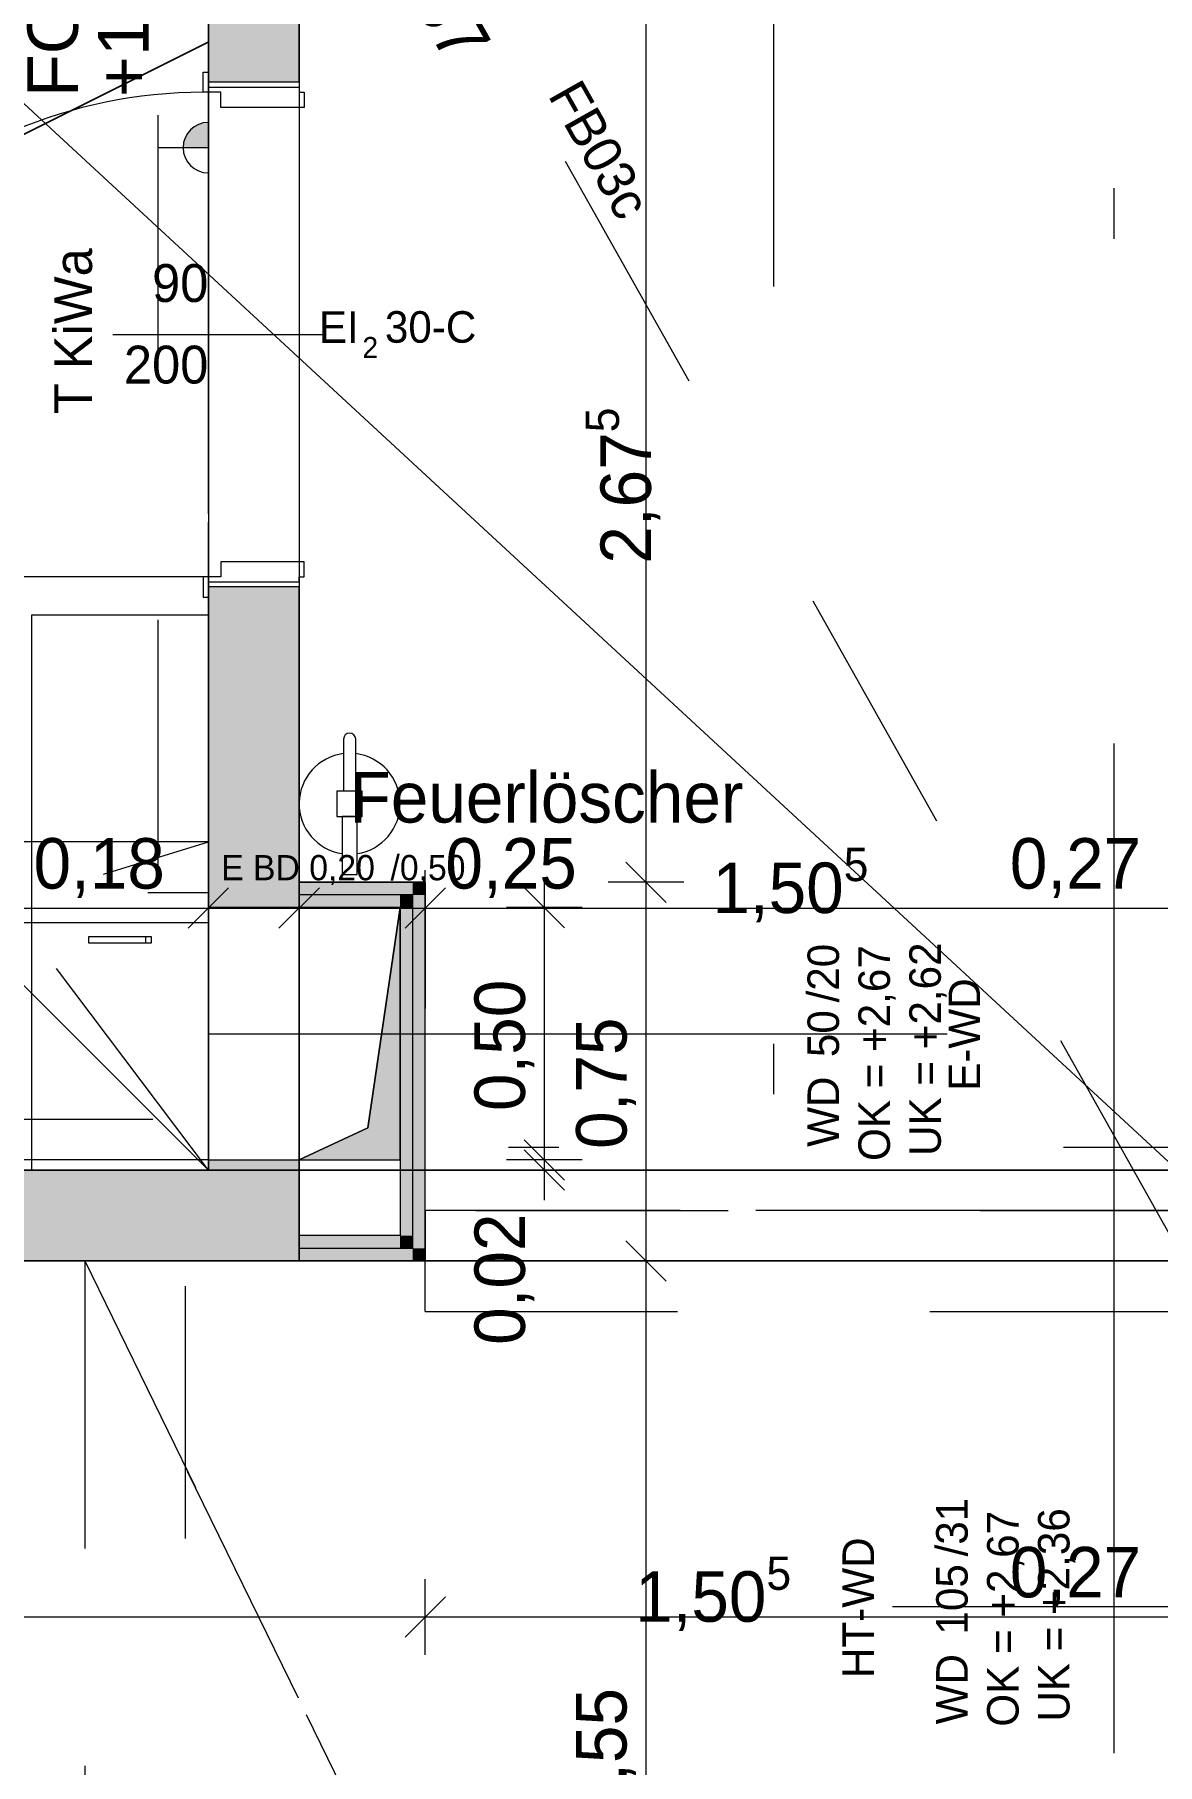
# Model space of a CAD drawing. Header units: metres. Extents: x -3.9 to 83, y -38 to 6.2.
# Drawn here: x 12.861 to 15.086, y -7.222 to -3.796 of the extents above; entities that cross this region are included whole.
import ezdxf

# ---------------------------------------------------------------- set-up
doc = ezdxf.new("R2010")
doc.units = ezdxf.units.M
doc.header["$MEASUREMENT"] = 0
for name, pattern in [('Achse', [0.004, 0.002, -0.001, 0, -0.001]), ('Schnittlinie', [0.006, 0.003, -0.0015, 0, -0.0015]), ('Untersicht', [0.001, 0.0005, -0.0005])]:
    doc.linetypes.add(name, pattern=pattern)
for name, color, linetype in [('0._EG PP_2_000 Achsraster', 7, 'Continuous'), ('0._EG PP_2_120 Wand Innen tragend', 7, 'Continuous'), ('0._EG PP_2_130 Wand Innen', 7, 'Continuous'), ('0._EG PP_2_170 Schachtwände', 7, 'Continuous'), ('0._EG PP_2_210 Decke', 7, 'Continuous'), ('0._EG PP_2_220 Bodenaufbau', 7, 'Continuous'), ('0._EG PP_2_230 Decke abgehaengt', 7, 'Continuous'), ('0._EG PP_2_240 Unterdämmung', 7, 'Continuous'), ('0._EG PP_2_270 Deckendurchbruchsymbol', 7, 'Continuous'), ('0._EG PP_2_520 Fixeinbauten', 7, 'Continuous'), ('0._EG PP_2_851 Marker Schnitt', 7, 'Continuous'), ('0._EG PP_2_915 Allgemein Beschriftung.x', 7, 'Continuous'), ('0._EG PP_2_950 Polierplan Bemaßung', 7, 'Continuous')]:
    doc.layers.add(name, color=color, linetype=linetype)
doc.styles.add('ERSTELLTER_STIL_1', font='arial.ttf')
doc.styles.add('ERSTELLTER_STIL_2', font='')
doc.styles.get('ERSTELLTER_STIL_2').set_extended_font_data('Eurostile')

msp = doc.modelspace()

# ---------------------------------------------------------------- hatches: boundary and pattern name
at = {"layer": '0._EG PP_2_120 Wand Innen tragend', "linetype": 'Continuous', "lineweight": 13, "true_color": 0x3f7f02}
for points in [[(13.205, -3.11), (13.205, -3.89), (13.385, -3.89), (13.385, -3.11)], [(13.385, -4.89), (13.205, -4.89), (13.205, -5.525), (13.385, -5.525)], [(13.205, -6.045), (13.385, -6.045), (13.385, -6.025), (13.205, -6.025)], [(11.085, -6.045), (11.085, -6.225), (13.205, -6.225), (13.205, -6.045), (12.08, -6.045), (12.08, -6.125), (11.48, -6.125), (11.48, -6.045)], [(13.205, -6.045), (13.385, -6.225), (13.385, -6.045)], [(13.205, -6.225), (13.385, -6.225), (13.205, -6.045)]]:
    msp.add_hatch(color=76, dxfattribs=at).paths.add_polyline_path(points)
at = {"layer": '0._EG PP_2_170 Schachtwände', "linetype": 'Continuous', "lineweight": 13, "true_color": 0xfb02fe}
for points in [[(13.385, -5.475), (13.385, -5.5), (13.61, -5.5), (13.61, -5.475)], [(13.61, -5.5), (13.635, -5.5), (13.635, -5.475)], [(13.61, -5.475), (13.61, -5.5), (13.635, -5.475)], [(13.585, -5.5), (13.385, -5.5), (13.385, -5.525), (13.585, -5.525)], [(13.585, -5.525), (13.61, -5.525), (13.61, -5.5)], [(13.585, -5.525), (13.61, -5.5), (13.585, -5.5)], [(13.61, -5.5), (13.61, -6.2), (13.635, -6.2), (13.635, -5.5)], [(13.585, -5.525), (13.585, -6.175), (13.61, -6.175), (13.61, -5.525)], [(13.585, -6.175), (13.385, -6.175), (13.385, -6.2), (13.585, -6.2)], [(13.61, -6.2), (13.385, -6.2), (13.385, -6.225), (13.61, -6.225)], [(13.585, -6.2), (13.61, -6.2), (13.585, -6.175)], [(13.585, -6.175), (13.61, -6.2), (13.61, -6.175)], [(13.61, -6.225), (13.635, -6.225), (13.61, -6.2)], [(13.61, -6.2), (13.635, -6.225), (13.635, -6.2)]]:
    msp.add_hatch(color=6, dxfattribs=at).paths.add_polyline_path(points)
at = {"layer": '0._EG PP_2_270 Deckendurchbruchsymbol', "linetype": 'Continuous', "lineweight": 0}
msp.add_hatch(color=8, dxfattribs=at).paths.add_polyline_path([(13.385, -6.025), (13.585, -6.025), (13.585, -5.525), (13.5211, -5.9611)])
at = {"layer": '0._EG PP_2_950 Polierplan Bemaßung', "linetype": 'Continuous', "lineweight": 0, "true_color": 0x000000}
msp.add_hatch(color=18, dxfattribs=at).paths.add_polyline_path([(13.205, -4.0198), (13.205, -3.9698), (13.1859, -3.9736), (13.1696, -3.9844), (13.1588, -4.0007), (13.155, -4.0198)])

# ---------------------------------------------------------------- linework, layer by layer
at = {"layer": '0._EG PP_2_000 Achsraster', "color": 5, "linetype": 'Achse', "lineweight": 0, "ltscale": 1000}
for p, q in [((15, 3), (15, -36)), ((-1.5, -6), (21, -6))]:
    msp.add_line(p, q, dxfattribs=at)
at = {"layer": '0._EG PP_2_120 Wand Innen tragend', "color": 8, "linetype": 'Continuous', "lineweight": 13, "ltscale": 1000}
for p, q in [((13.195, -3.91), (13.195, -3.87)), ((13.195, -3.87), (13.205, -3.87)), ((13.205, -3.87), (13.205, -3.9)), ((13.205, -3.89), (13.205, -4.89)), ((13.205, -3.9), (13.385, -3.9)), ((13.385, -3.89), (13.385, -4.89)), ((13.385, -3.9), (13.385, -3.91)), ((13.23, -3.91), (13.195, -3.91)), ((13.23, -3.94), (13.23, -3.91)), ((13.395, -3.94), (13.23, -3.94)), ((13.385, -3.91), (13.395, -3.91)), ((13.395, -3.91), (13.395, -3.94)), ((13.395, -4.84), (13.23, -4.84)), ((13.23, -4.84), (13.23, -4.87)), ((13.395, -4.87), (13.395, -4.84)), ((13.23, -4.87), (13.195, -4.87)), ((13.195, -4.87), (13.195, -4.91)), ((13.205, -4.91), (13.205, -4.88)), ((13.205, -4.88), (13.385, -4.88)), ((13.385, -4.88), (13.385, -4.87)), ((13.385, -4.87), (13.395, -4.87)), ((13.195, -4.91), (13.205, -4.91))]:
    msp.add_line(p, q, dxfattribs=at)
at = {"layer": '0._EG PP_2_120 Wand Innen tragend', "color": 7, "linetype": 'Continuous', "lineweight": 18, "ltscale": 1000}
for p, q in [((13.385, -3.89), (13.205, -3.89)), ((13.385, -3.89), (13.205, -3.89)), ((13.385, -3.89), (13.205, -3.89)), ((13.385, -4.89), (13.205, -4.89)), ((13.385, -4.89), (13.205, -4.89)), ((13.385, -4.89), (13.205, -4.89))]:
    msp.add_line(p, q, dxfattribs=at)
at = {"layer": '0._EG PP_2_120 Wand Innen tragend', "color": 7, "linetype": 'Continuous', "lineweight": 13, "ltscale": 1000}
for p, q in [((13.0159, -4.39), (13.435, -4.39)), ((13.195, -4.87), (12.235, -4.87))]:
    msp.add_line(p, q, dxfattribs=at)
at = {"layer": '0._EG PP_2_120 Wand Innen tragend', "color": 7, "linetype": 'Continuous', "lineweight": 18, "ltscale": 1000, "flags": 128}
for points in [[(13.205, -3.11), (13.205, -3.89)], [(13.385, -3.89), (13.385, -3.11)], [(13.205, -4.89), (13.205, -5.525)], [(13.385, -5.525), (13.385, -4.89)], [(13.385, -5.525), (13.205, -5.525)], [(13.205, -6.025), (13.205, -6.045)], [(13.205, -6.025), (13.385, -6.025)], [(13.385, -6.045), (13.385, -6.025)], [(13.205, -6.045), (12.08, -6.045)], [(13.385, -6.225), (13.385, -6.045)], [(10.905, -6.225), (13.385, -6.225)]]:
    msp.add_lwpolyline(points, dxfattribs=at)
at = {"layer": '0._EG PP_2_120 Wand Innen tragend', "color": 16, "linetype": 'Continuous', "lineweight": 13, "ltscale": 1000, "true_color": 0x7e0000, "flags": 128}
for points in [[(13.205, -5.525), (13.205, -6.025)], [(13.385, -6.025), (13.385, -5.525)]]:
    msp.add_lwpolyline(points, dxfattribs=at)
at = {"layer": '0._EG PP_2_120 Wand Innen tragend', "color": 7, "linetype": 'Continuous', "lineweight": 13, "ltscale": 1000}
msp.add_arc((13.195, -4.87), 0.96, 90, 180, dxfattribs=at)
at = {"layer": '0._EG PP_2_130 Wand Innen', "color": 8, "linetype": 'Untersicht', "lineweight": 13, "ltscale": 1000, "flags": 128}
for points in [[(13.205, -5.395), (11.085, -5.395)], [(13.205, -5.395), (13.205, -5.4075)], [(13.205, -5.4075), (13.205, -5.4575)], [(13.205, -5.4575), (13.205, -5.495)], [(11.085, -5.495), (13.205, -5.495)]]:
    msp.add_lwpolyline(points, dxfattribs=at)
at = {"layer": '0._EG PP_2_170 Schachtwände', "color": 7, "linetype": 'Continuous', "lineweight": 18, "ltscale": 1000}
for p, q in [((13.585, -5.5), (13.385, -5.5)), ((13.61, -5.5), (13.585, -5.5)), ((13.61, -5.525), (13.61, -5.5)), ((13.61, -6.175), (13.61, -5.525)), ((13.385, -6.2), (13.585, -6.2)), ((13.585, -6.2), (13.61, -6.2)), ((13.61, -6.2), (13.61, -6.175))]:
    msp.add_line(p, q, dxfattribs=at)
at = {"layer": '0._EG PP_2_170 Schachtwände', "color": 7, "linetype": 'Continuous', "lineweight": 18, "ltscale": 1000, "flags": 128}
for points in [[(13.635, -5.475), (13.385, -5.475)], [(13.385, -5.475), (13.385, -5.5)], [(13.635, -5.475), (13.635, -5.5)], [(13.385, -5.5), (13.385, -5.525)], [(13.635, -6.225), (13.635, -5.5)], [(13.385, -5.525), (13.585, -5.525)], [(13.585, -5.525), (13.585, -6.175)], [(13.585, -6.175), (13.385, -6.175)], [(13.385, -6.2), (13.385, -6.175)], [(13.385, -6.225), (13.385, -6.2)], [(13.385, -6.225), (13.61, -6.225)], [(13.635, -6.225), (13.61, -6.225)]]:
    msp.add_lwpolyline(points, dxfattribs=at)
at = {"layer": '0._EG PP_2_210 Decke', "color": 7, "linetype": 'Continuous', "lineweight": 13, "ltscale": 1000, "true_color": 0xf4f4f4, "flags": 128}
msp.add_lwpolyline([(12.76, -0.13), (8.925, -0.13), (8.925, -4.045), (10.905, -4.045), (10.905, -6.045), (15.32, -6.045), (15.32, -3.11)], dxfattribs=at)
for points in [[(0.1444, -3.915), (0.1845, -14.87), (15.32, -14.87), (15.32, -6.225), (10.905, -6.225), (10.905, -6.065), (8.925, -6.065), (8.925, -4.045), (8.745, -4.045), (8.745, -3.915), (5.625, -3.915), (0.8144, -3.915)], [(10.905, -6.225), (15.32, -6.225), (15.32, -6.045), (11.085, -6.045), (10.905, -6.0452)]]:
    msp.add_lwpolyline(points, close=True, dxfattribs=at)
at = {"layer": '0._EG PP_2_220 Bodenaufbau', "color": 7, "linetype": 'Continuous', "lineweight": 13, "ltscale": 1000, "true_color": 0xf4f4f4, "flags": 128}
for points in [[(8.925, -0.31), (12.78, -0.31), (12.78, -3.02), (12.615, -3.02), (12.615, -3.4), (13.205, -3.4), (13.205, -6.045), (11.085, -6.045), (11.085, -3.865), (8.925, -3.865)], [(6.835, -8.775), (8.54, -8.775), (8.54, -7.555), (8.34, -7.555), (8.34, -7.435), (12.805, -7.435), (12.805, -8.775), (13.56, -8.775), (13.56, -14.755), (15.14, -14.755), (15.14, -3.11), (13.385, -3.11), (13.385, -6.225), (10.905, -6.225), (10.905, -6.045), (8.975, -6.045), (8.975, -6.225), (6.835, -6.225)]]:
    msp.add_lwpolyline(points, close=True, dxfattribs=at)
at = {"layer": '0._EG PP_2_220 Bodenaufbau', "color": 8, "linetype": 'Continuous', "lineweight": 0, "ltscale": 1000, "flags": 128}
for points in [[(13.205, -3.4), (13.205, -3.8107)], [(13.205, -3.81), (11.715, -4.555)], [(11.7155, -4.5555), (13.205, -3.8107)], [(13.205, -3.8107), (11.7155, -4.5555)], [(13.205, -3.81), (13.205, -3.8107)], [(13.205, -3.8107), (13.205, -6.045)], [(13.205, -6.045), (11.7155, -4.5555)], [(11.7155, -4.5555), (13.205, -6.045)], [(13.205, -6.045), (11.085, -6.045)]]:
    msp.add_lwpolyline(points, dxfattribs=at)
at = {"layer": '0._EG PP_2_230 Decke abgehaengt', "color": 8, "linetype": 'Untersicht', "lineweight": 13, "ltscale": 1000}
for p, q in [((11.085, -6.045), (13.205, -5.395)), ((12.96, -6.225), (15.14, -10.685))]:
    msp.add_line(p, q, dxfattribs=at)
at = {"layer": '0._EG PP_2_230 Decke abgehaengt', "color": 8, "linetype": 'Untersicht', "lineweight": 13, "ltscale": 1000, "flags": 128}
for points in [[(13.385, -5.475), (13.635, -5.475), (13.635, -6.125), (15.14, -6.125), (15.14, -3.11), (13.385, -3.11)], [(13.205, -5.395), (11.085, -5.395), (11.085, -6.045), (13.205, -6.045)], [(12.96, -8.775), (13.81, -8.775), (13.81, -10.685), (15.14, -10.685), (15.14, -6.125), (13.635, -6.125), (13.635, -6.225), (12.96, -6.225)]]:
    msp.add_lwpolyline(points, close=True, dxfattribs=at)
for points in [[(15.14, -6.125), (13.635, -6.125)], [(13.635, -6.15), (13.635, -6.125)], [(13.635, -6.175), (13.635, -6.15)], [(13.635, -6.225), (13.635, -6.175)], [(12.96, -6.225), (12.96, -8.775)], [(12.985, -6.225), (12.96, -6.225)], [(13.01, -6.225), (12.985, -6.225)], [(13.06, -6.225), (13.01, -6.225)], [(13.16, -6.225), (13.06, -6.225)], [(13.16, -8.775), (13.16, -6.225)], [(13.635, -6.325), (13.635, -6.225)], [(13.635, -6.325), (15.14, -6.325)]]:
    msp.add_lwpolyline(points, dxfattribs=at)
at = {"layer": '0._EG PP_2_240 Unterdämmung', "color": 30, "linetype": 'Untersicht', "lineweight": 13, "ltscale": 1000, "true_color": 0xff6400, "flags": 128}
msp.add_lwpolyline([(0.3126, -0.71), (0.3237, -3.735), (8.925, -3.735), (8.925, -3.865), (11.085, -3.865), (11.085, -6.045), (13.205, -6.045), (13.205, -3.11), (12.78, -3.11), (12.78, -0.31), (6.2, -0.31), (6.2, -0.71)], close=True, dxfattribs=at)
msp.add_lwpolyline([(8.925, -3.865), (11.085, -3.865), (11.085, -6.045), (11.48, -6.045), (11.48, -5.925), (12.08, -5.925), (12.08, -6.045), (13.105, -6.045), (13.205, -6.045), (13.205, -3.4), (13.105, -3.4), (13.105, -3.5), (13.105, -5.945), (12.18, -5.945), (12.18, -5.825), (11.38, -5.825), (11.38, -5.945), (11.185, -5.945), (11.185, -3.765), (9.025, -3.765), (9.025, -0.41), (10.09, -0.41)], dxfattribs=at)
at = {"layer": '0._EG PP_2_270 Deckendurchbruchsymbol', "color": 7, "linetype": 'Continuous', "lineweight": 13, "ltscale": 1000, "flags": 128}
for points in [[(13.5211, -5.9611), (13.585, -5.525), (13.385, -5.525), (13.385, -6.025)], [(13.385, -6.025), (13.585, -6.025), (13.585, -5.525), (13.5211, -5.9611)]]:
    msp.add_lwpolyline(points, close=True, dxfattribs=at)
at = {"layer": '0._EG PP_2_520 Fixeinbauten', "color": 7, "linetype": 'Continuous', "lineweight": 13, "ltscale": 1000}
for p, q in [((13.473, -5.1914), (13.473, -5.2944)), ((13.497, -5.2944), (13.497, -5.1914)), ((13.51, -5.2944), (13.46, -5.2944)), ((13.46, -5.2944), (13.46, -5.3444)), ((13.51, -5.3444), (13.51, -5.2944)), ((13.46, -5.3444), (13.51, -5.3444)), ((13.5, -5.3444), (13.47, -5.3444)), ((13.47, -5.3444), (13.47, -5.4594)), ((13.5, -5.4594), (13.5, -5.3444)), ((13.47, -5.4594), (13.5, -5.4594))]:
    msp.add_line(p, q, dxfattribs=at)
at = {"layer": '0._EG PP_2_520 Fixeinbauten', "color": 8, "linetype": 'Continuous', "lineweight": 13, "ltscale": 1000, "true_color": 0x7e7f7f}
for p, q in [((13.0925, -5.583), (12.9675, -5.583)), ((12.9675, -5.583), (12.9675, -5.595)), ((13.0925, -5.583), (13.0803, -5.583)), ((13.0803, -5.583), (13.0803, -5.595)), ((13.0925, -5.595), (13.0925, -5.583)), ((13.0925, -5.595), (13.0925, -5.583)), ((12.9675, -5.595), (13.0925, -5.595)), ((13.0803, -5.595), (13.0925, -5.595))]:
    msp.add_line(p, q, dxfattribs=at)
at = {"layer": '0._EG PP_2_520 Fixeinbauten', "color": 8, "linetype": 'Continuous', "lineweight": 13, "ltscale": 1000, "flags": 128}
msp.add_lwpolyline([(12.855, -6.045), (12.855, -4.945), (13.205, -4.945), (13.205, -6.045)], close=True, dxfattribs=at)
at = {"layer": '0._EG PP_2_520 Fixeinbauten', "color": 8, "linetype": 'Continuous', "lineweight": 0, "ltscale": 1000, "flags": 128}
for points in [[(13.205, -6.025), (13.205, -5.555), (11.105, -5.555), (11.105, -6.025)], [(11.105, -6.025), (11.105, -6.045), (13.205, -6.045)], [(13.205, -6.045), (13.205, -6.025)]]:
    msp.add_lwpolyline(points, dxfattribs=at)
at = {"layer": '0._EG PP_2_520 Fixeinbauten', "color": 7, "linetype": 'Continuous', "lineweight": 18, "ltscale": 1000, "flags": 128}
msp.add_lwpolyline([(13.205, -6.025), (11.105, -6.025)], dxfattribs=at)
at = {"layer": '0._EG PP_2_520 Fixeinbauten', "color": 7, "linetype": 'Continuous', "lineweight": 13, "ltscale": 1000}
for centre, radius, start, end in [((13.485, -5.1914), 0.012, 0, 180), ((13.485, -5.3194), 0.1, 96.8921, 261.3731), ((13.485, -5.3194), 0.1, 278.6269, 83.1079)]:
    msp.add_arc(centre, radius, start, end, dxfattribs=at)
at = {"layer": '0._EG PP_2_851 Marker Schnitt', "color": 7, "linetype": 'Schnittlinie', "lineweight": 13, "ltscale": 1000}
msp.add_line((14.325, 4.805), (14.325, -35.645), dxfattribs=at)
at = {"layer": '0._EG PP_2_950 Polierplan Bemaßung', "color": 76, "linetype": 'Continuous', "lineweight": 13, "ltscale": 1000, "true_color": 0x3f7f02}
for p, q in [((8.725, -0.13), (15.32, -6.225)), ((13.8711, -5.525), (13.8711, -5.465)), ((13.9111, -5.565), (13.8311, -5.485)), ((13.9461, -5.525), (13.7961, -5.525)), ((13.8711, -6.025), (13.8711, -5.525)), ((13.8311, -5.985), (13.9111, -6.065)), ((13.9461, -6.025), (13.7961, -6.025)), ((13.9111, -6.085), (13.8311, -6.005)), ((13.8711, -6.045), (13.8711, -6.025)), ((13.9461, -6.045), (13.7961, -6.045)), ((13.8711, -6.105), (13.8711, -6.045))]:
    msp.add_line(p, q, dxfattribs=at)
at = {"layer": '0._EG PP_2_950 Polierplan Bemaßung', "color": 6, "linetype": 'Continuous', "lineweight": 13, "ltscale": 1000, "true_color": 0xfb02fe}
for p, q in [((14.0725, -5.475), (14.0725, -2.8)), ((14.0325, -5.435), (14.1125, -5.515)), ((13.205, -5.6011), (13.205, -5.4511)), ((13.385, -5.6011), (13.385, -5.4511)), ((13.635, -5.6011), (13.635, -5.4511)), ((14.1475, -5.475), (13.9975, -5.475)), ((14.0725, -6.225), (14.0725, -5.475)), ((13.245, -5.4861), (13.165, -5.5661)), ((13.425, -5.4861), (13.345, -5.5661)), ((13.675, -5.4861), (13.595, -5.5661)), ((11.105, -5.5261), (13.205, -5.5261)), ((13.205, -5.5261), (13.385, -5.5261)), ((13.385, -5.5261), (13.635, -5.5261)), ((13.635, -5.5261), (15.14, -5.5261)), ((14.0325, -6.185), (14.1125, -6.265)), ((14.1475, -6.225), (13.9975, -6.225)), ((14.0725, -8.775), (14.0725, -6.225)), ((13.635, -7.0052), (13.635, -6.8552)), ((13.675, -6.8902), (13.595, -6.9702)), ((6.835, -6.9302), (13.635, -6.9302)), ((13.635, -6.9302), (15.14, -6.9302))]:
    msp.add_line(p, q, dxfattribs=at)
at = {"layer": '0._EG PP_2_950 Polierplan Bemaßung', "color": 30, "linetype": 'Untersicht', "lineweight": 13, "ltscale": 1000, "true_color": 0xff6400}
for p, q in [((15.14, -6.225), (13.385, -3.11)), ((13.205, -6.045), (12.0251, -4.4785))]:
    msp.add_line(p, q, dxfattribs=at)
at = {"layer": '0._EG PP_2_950 Polierplan Bemaßung', "color": 7, "linetype": 'Continuous', "lineweight": 13, "ltscale": 1000}
for p, q in [((13.205, -4.1198), (13.205, -3.9198)), ((13.205, -4.0198), (13.105, -4.0198)), ((13.205, -5.775), (14.6695, -5.775)), ((15.41, -6.91), (14.5608, -6.91))]:
    msp.add_line(p, q, dxfattribs=at)
at = {"layer": '0._EG PP_2_950 Polierplan Bemaßung', "color": 8, "linetype": 'Untersicht', "lineweight": 13, "ltscale": 1000}
for p, q in [((11.085, -6.045), (13.205, -5.395)), ((15.14, -10.685), (12.96, -6.225))]:
    msp.add_line(p, q, dxfattribs=at)
at = {"layer": '0._EG PP_2_950 Polierplan Bemaßung', "color": 7, "linetype": 'Continuous', "lineweight": 13, "ltscale": 1000}
msp.add_arc((13.205, -4.0198), 0.05, 90, 270, dxfattribs=at)

# ---------------------------------------------------------------- texts
at = {"layer": '0._EG PP_2_120 Wand Innen tragend', "color": 7, "linetype": 'Continuous', "lineweight": 13, "insert": (12.9755, -4.2189), "char_height": 0.075, "attachment_point": 9, "rotation": 90, "style": 'ERSTELLTER_STIL_2'}
msp.add_mtext('\\A1;{\\pqr;\\pt0;\\fEurostile|b0|i0|c0|p0;\\W1.000000;T KiWa}', dxfattribs=at)
at = {"layer": '0._EG PP_2_120 Wand Innen tragend', "color": 7, "linetype": 'Continuous', "lineweight": 13, "attachment_point": 9, "style": 'ERSTELLTER_STIL_2'}
for s, insert, char_height in [('\\A1;{\\pqr;\\pt0;\\fEurostile|b0|i0|c0|p0;\\W1.000000;90}', (13.205, -4.3264), 0.075), ('\\A1;{\\pqr;\\pt0;\\fEurostile|b0|i0|c0|p0;\\W1.000000;EI}', (13.503, -4.4064), 0.0625), ('\\A1;{\\pqr;\\pt0;\\fEurostile|b0|i0|c0|p0;\\W1.000000;30-C}', (13.7361, -4.407), 0.0625), ('\\A1;{\\pqr;\\pt0;\\fEurostile|b0|i0|c0|p0;\\W1.000000;200}', (13.205, -4.488), 0.075), ('\\A1;{\\pqr;\\pt0;\\fEurostile|b0|i0|c0|p0;\\W1.000000;2}', (13.5414, -4.4364), 0.041667)]:
    msp.add_mtext(s, dxfattribs=dict(at, insert=insert, char_height=char_height))
at = {"layer": '0._EG PP_2_270 Deckendurchbruchsymbol', "color": 1, "linetype": 'Continuous', "lineweight": 0, "insert": (13.4848, -5.4856), "char_height": 0.05, "attachment_point": 8, "style": 'ERSTELLTER_STIL_2'}
msp.add_mtext('\\A1;{\\pqc;\\pt0;\\fEurostile|b0|i0|c0|p0;\\W1.000000;E BD 0,20\\fEurostile|b0|i0|c0|p0;\\W1.000000;\\A1{\\H.66x;\\S^  ;}\\fEurostile|b0|i0|c0|p0;\\W1.000000; /0,50\\fEurostile|b0|i0|c0|p0;\\W1.000000;\\A1{\\H.66x;\\S^  ;}\\fEurostile|b0|i0|c0|p0;\\W1.000000;\\fEurostile|b0|i0|c0|p0;\\W1.000000;\\A1{\\H.66x;\\S^  ;}}', dxfattribs=at)
at = {"layer": '0._EG PP_2_915 Allgemein Beschriftung.x', "color": 30, "linetype": 'Continuous', "lineweight": 13, "true_color": 0xff6400, "insert": (13.876, -3.9163), "char_height": 0.075, "attachment_point": 7, "rotation": 299.397, "style": 'ERSTELLTER_STIL_2'}
msp.add_mtext('\\A1;{\\pql;\\fEurostile|b0|i0|c0|p0;\\W1.000000;FB03c}', dxfattribs=at)
at = {"layer": '0._EG PP_2_950 Polierplan Bemaßung', "color": 7, "linetype": 'Continuous', "lineweight": 13, "char_height": 0.1, "attachment_point": 7, "rotation": 90, "style": 'ERSTELLTER_STIL_1'}
for s, insert, width in [('\\A1;{\\pql;\\fArial|b0|i0|c0|p0;\\W1.000000;FOK -0,15 /}', (12.965, -3.9198), 0.708817), ('\\A1;{\\pql;\\fArial|b0|i0|c0|p0;\\W1.000000;+13,45üWN}', (13.105, -3.9198), 0.728036)]:
    msp.add_mtext(s, dxfattribs=dict(at, insert=insert, width=width))
at = {"layer": '0._EG PP_2_950 Polierplan Bemaßung', "color": 30, "linetype": 'Continuous', "lineweight": 13, "true_color": 0xff6400, "insert": (13.5066, -3.3144), "char_height": 0.1, "attachment_point": 4, "rotation": 299.397, "line_spacing_factor": 0.968161, "style": 'ERSTELLTER_STIL_2'}
msp.add_mtext('\\A1;{\\pql;\\fEurostile|b0|i0|c0|p0;\\W1.000000;OK \\fEurostile|b0|i0|c0|p0;\\W1.000000;+\\fEurostile|b0|i0|c0|p0;\\W1.000000;2,67\\fEurostile|b0|i0|c0|p0;\\W1.000000;\\A1{\\H.66x;\\S^  ;}\\fEurostile|b0|i0|c0|p0;\\W1.000000;\\fEurostile|b0|i0|c0|p0;\\W1.000000;\\P\\pql;\\fEurostile|b0|i0|c0|p0;\\W1.000000;UK \\fEurostile|b0|i0|c0|p0;\\W1.000000;+\\fEurostile|b0|i0|c0|p0;\\W1.000000;2,57\\fEurostile|b0|i0|c0|p0;\\W1.000000;\\A1{\\H.66x;\\S^  ;}\\fEurostile|b0|i0|c0|p0;\\W1.000000;\\fEurostile|b0|i0|c0|p0;\\W1.000000;}', dxfattribs=at)
at = {"layer": '0._EG PP_2_950 Polierplan Bemaßung', "color": 6, "linetype": 'Continuous', "lineweight": 13, "true_color": 0xfb02fe, "insert": (14.1114, -4.8438), "char_height": 0.1, "attachment_point": 7, "rotation": 90, "style": 'ERSTELLTER_STIL_2'}
msp.add_mtext('\\A1;{\\pql;\\fEurostile|b0|i0|c0|p0;\\W1.000000;2,67\\fEurostile|b0|i0|c0|p0;\\W1.000000;\\A1{\\H.66x;\\S5^  ;}}', dxfattribs=at)
at = {"layer": '0._EG PP_2_950 Polierplan Bemaßung', "color": 7, "linetype": 'Continuous', "lineweight": 13, "insert": (13.485, -5.3074), "char_height": 0.1, "attachment_point": 4, "style": 'ERSTELLTER_STIL_2'}
msp.add_mtext('\\A1;{\\pql;\\fEurostile|b0|i0|c0|p0;\\W1.000000;Feuerlöscher}', dxfattribs=at)
at = {"layer": '0._EG PP_2_950 Polierplan Bemaßung', "color": 6, "linetype": 'Continuous', "lineweight": 13, "true_color": 0xfb02fe, "char_height": 0.1, "width": 0.306373, "attachment_point": 7, "style": 'ERSTELLTER_STIL_2'}
for s, insert in [('\\A1;{\\pql;\\fEurostile|b0|i0|c0|p0;\\W1.000000;0,18}', (12.8586, -5.5061)), ('\\A1;{\\pql;\\fEurostile|b0|i0|c0|p0;\\W1.000000;0,25}', (13.675, -5.5061)), ('\\A1;{\\pql;\\fEurostile|b0|i0|c0|p0;\\W1.000000;0,27}', (14.7936, -5.5061)), ('\\A1;{\\pql;\\fEurostile|b0|i0|c0|p0;\\W1.000000;0,27}', (14.7936, -6.9102))]:
    msp.add_mtext(s, dxfattribs=dict(at, insert=insert))
at = {"layer": '0._EG PP_2_950 Polierplan Bemaßung', "color": 6, "linetype": 'Continuous', "lineweight": 13, "true_color": 0xfb02fe, "char_height": 0.1, "attachment_point": 7, "style": 'ERSTELLTER_STIL_2'}
for insert in [(14.204, -5.5651), (14.0508, -6.9691)]:
    msp.add_mtext('\\A1;{\\pql;\\fEurostile|b0|i0|c0|p0;\\W1.000000;1,50\\fEurostile|b0|i0|c0|p0;\\W1.000000;\\A1{\\H.66x;\\S5^  ;}}', dxfattribs=dict(at, insert=insert))
at = {"layer": '0._EG PP_2_950 Polierplan Bemaßung', "color": 7, "linetype": 'Continuous', "lineweight": 13, "char_height": 0.0625, "attachment_point": 5, "rotation": 90, "line_spacing_factor": 0.968384, "style": 'ERSTELLTER_STIL_2'}
for s, insert in [('\\A1;{\\pqc;\\fEurostile|b0|i0|c0|p0;\\W1.000000;WD\\fEurostile|b0|i0|c0|p0;\\W1.000000;\\A1{\\H.66x;\\S^  ;}\\fEurostile|b0|i0|c0|p0;\\W1.000000; 50\\fEurostile|b0|i0|c0|p0;\\W1.000000;\\A1{\\H.66x;\\S^  ;}\\fEurostile|b0|i0|c0|p0;\\W1.000000;/20\\fEurostile|b0|i0|c0|p0;\\W1.000000;\\A1{\\H.66x;\\S^  ;}\\fEurostile|b0|i0|c0|p0;\\W1.000000;\\fEurostile|b0|i0|c0|p0;\\W1.000000;\\A1{\\H.66x;\\S^  ;}\\fEurostile|b0|i0|c0|p0;\\W1.000000;\\A1{\\H.66x;\\S^  ;}\\P\\pqc;\\fEurostile|b0|i0|c0|p0;\\W1.000000;OK = +2,67\\fEurostile|b0|i0|c0|p0;\\W1.000000;\\A1{\\H.66x;\\S^  ;}\\fEurostile|b0|i0|c0|p0;\\W1.000000;\\fEurostile|b0|i0|c0|p0;\\W1.000000;\\A1{\\H.66x;\\S^  ;}\\fEurostile|b0|i0|c0|p0;\\W1.000000;\\fEurostile|b0|i0|c0|p0;\\W1.000000;\\A1{\\H.66x;\\S^  ;}\\fEurostile|b0|i0|c0|p0;\\W1.000000;\\fEurostile|b0|i0|c0|p0;\\W1.000000;\\A1{\\H.66x;\\S^  ;}\\fEurostile|b0|i0|c0|p0;\\W1.000000;\\A1{\\H.66x;\\S^  ;}\\P\\pqc;\\fEurostile|b0|i0|c0|p0;\\W1.000000;UK = +2,62\\fEurostile|b0|i0|c0|p0;\\W1.000000;\\A1{\\H.66x;\\S^  ;}\\fEurostile|b0|i0|c0|p0;\\W1.000000;\\fEurostile|b0|i0|c0|p0;\\W1.000000;\\A1{\\H.66x;\\S^  ;}\\fEurostile|b0|i0|c0|p0;\\W1.000000;\\fEurostile|b0|i0|c0|p0;\\W1.000000;\\A1{\\H.66x;\\S^  ;}\\fEurostile|b0|i0|c0|p0;\\W1.000000;\\fEurostile|b0|i0|c0|p0;\\W1.000000;\\A1{\\H.66x;\\S^  ;}}', (14.5338, -5.775)), ('\\A1;{\\pqc;\\fEurostile|b0|i0|c0|p0;\\W1.000000;WD\\fEurostile|b0|i0|c0|p0;\\W1.000000;\\A1{\\H.66x;\\S^  ;}\\fEurostile|b0|i0|c0|p0;\\W1.000000; 105\\fEurostile|b0|i0|c0|p0;\\W1.000000;\\A1{\\H.66x;\\S^  ;}\\fEurostile|b0|i0|c0|p0;\\W1.000000;/31\\fEurostile|b0|i0|c0|p0;\\W1.000000;\\A1{\\H.66x;\\S^  ;}\\fEurostile|b0|i0|c0|p0;\\W1.000000;\\fEurostile|b0|i0|c0|p0;\\W1.000000;\\A1{\\H.66x;\\S^  ;}\\fEurostile|b0|i0|c0|p0;\\W1.000000;\\A1{\\H.66x;\\S^  ;}\\P\\pqc;\\fEurostile|b0|i0|c0|p0;\\W1.000000;OK = +2,67\\fEurostile|b0|i0|c0|p0;\\W1.000000;\\A1{\\H.66x;\\S^  ;}\\fEurostile|b0|i0|c0|p0;\\W1.000000;\\fEurostile|b0|i0|c0|p0;\\W1.000000;\\A1{\\H.66x;\\S^  ;}\\fEurostile|b0|i0|c0|p0;\\W1.000000;\\fEurostile|b0|i0|c0|p0;\\W1.000000;\\A1{\\H.66x;\\S^  ;}\\fEurostile|b0|i0|c0|p0;\\W1.000000;\\fEurostile|b0|i0|c0|p0;\\W1.000000;\\A1{\\H.66x;\\S^  ;}\\fEurostile|b0|i0|c0|p0;\\W1.000000;\\A1{\\H.66x;\\S^  ;}\\P\\pqc;\\fEurostile|b0|i0|c0|p0;\\W1.000000;UK = +2,36\\fEurostile|b0|i0|c0|p0;\\W1.000000;\\A1{\\H.66x;\\S^  ;}\\fEurostile|b0|i0|c0|p0;\\W1.000000;\\fEurostile|b0|i0|c0|p0;\\W1.000000;\\A1{\\H.66x;\\S^  ;}\\fEurostile|b0|i0|c0|p0;\\W1.000000;\\fEurostile|b0|i0|c0|p0;\\W1.000000;\\A1{\\H.66x;\\S^  ;}\\fEurostile|b0|i0|c0|p0;\\W1.000000;\\fEurostile|b0|i0|c0|p0;\\W1.000000;\\A1{\\H.66x;\\S^  ;}}', (14.7888, -6.8957))]:
    msp.add_mtext(s, dxfattribs=dict(at, insert=insert))
at = {"layer": '0._EG PP_2_950 Polierplan Bemaßung', "color": 76, "linetype": 'Continuous', "lineweight": 13, "true_color": 0x3f7f02, "char_height": 0.1, "width": 0.306373, "attachment_point": 7, "rotation": 90, "style": 'ERSTELLTER_STIL_2'}
for s, insert in [('\\A1;{\\pql;\\fEurostile|b0|i0|c0|p0;\\W1.000000;0,50}', (13.8511, -5.9282)), ('\\A1;{\\pql;\\fEurostile|b0|i0|c0|p0;\\W1.000000;0,02}', (13.8511, -6.3914))]:
    msp.add_mtext(s, dxfattribs=dict(at, insert=insert))
at = {"layer": '0._EG PP_2_950 Polierplan Bemaßung', "color": 7, "linetype": 'Continuous', "lineweight": 13, "char_height": 0.0625, "attachment_point": 4, "rotation": 90, "style": 'ERSTELLTER_STIL_2'}
for s, insert in [('\\A1;{\\pql;\\pt0;\\fEurostile|b0|i0|c0|p0;\\W1.000000;E-WD\\fEurostile|b0|i0|c0|p0;\\W1.000000;\\A1{\\H.66x;\\S^  ;}\\fEurostile|b0|i0|c0|p0;\\W1.000000;\\fEurostile|b0|i0|c0|p0;\\W1.000000;\\A1{\\H.66x;\\S^  ;}}', (14.7125, -5.8881)), ('\\A1;{\\pql;\\pt0;\\fEurostile|b0|i0|c0|p0;\\W1.000000;HT-WD\\fEurostile|b0|i0|c0|p0;\\W1.000000;\\A1{\\H.66x;\\S^  ;}\\fEurostile|b0|i0|c0|p0;\\W1.000000;\\fEurostile|b0|i0|c0|p0;\\W1.000000;\\A1{\\H.66x;\\S^  ;}}', (14.5022, -7.0513))]:
    msp.add_mtext(s, dxfattribs=dict(at, insert=insert))
at = {"layer": '0._EG PP_2_950 Polierplan Bemaßung', "color": 6, "linetype": 'Continuous', "lineweight": 13, "true_color": 0xfb02fe, "char_height": 0.1, "width": 0.306373, "attachment_point": 7, "rotation": 90, "style": 'ERSTELLTER_STIL_2'}
for s, insert in [('\\A1;{\\pql;\\fEurostile|b0|i0|c0|p0;\\W1.000000;0,75}', (14.0525, -6.0032)), ('\\A1;{\\pql;\\fEurostile|b0|i0|c0|p0;\\W1.000000;2,55}', (14.0525, -7.3314))]:
    msp.add_mtext(s, dxfattribs=dict(at, insert=insert))

doc.saveas('drawing.dxf')
